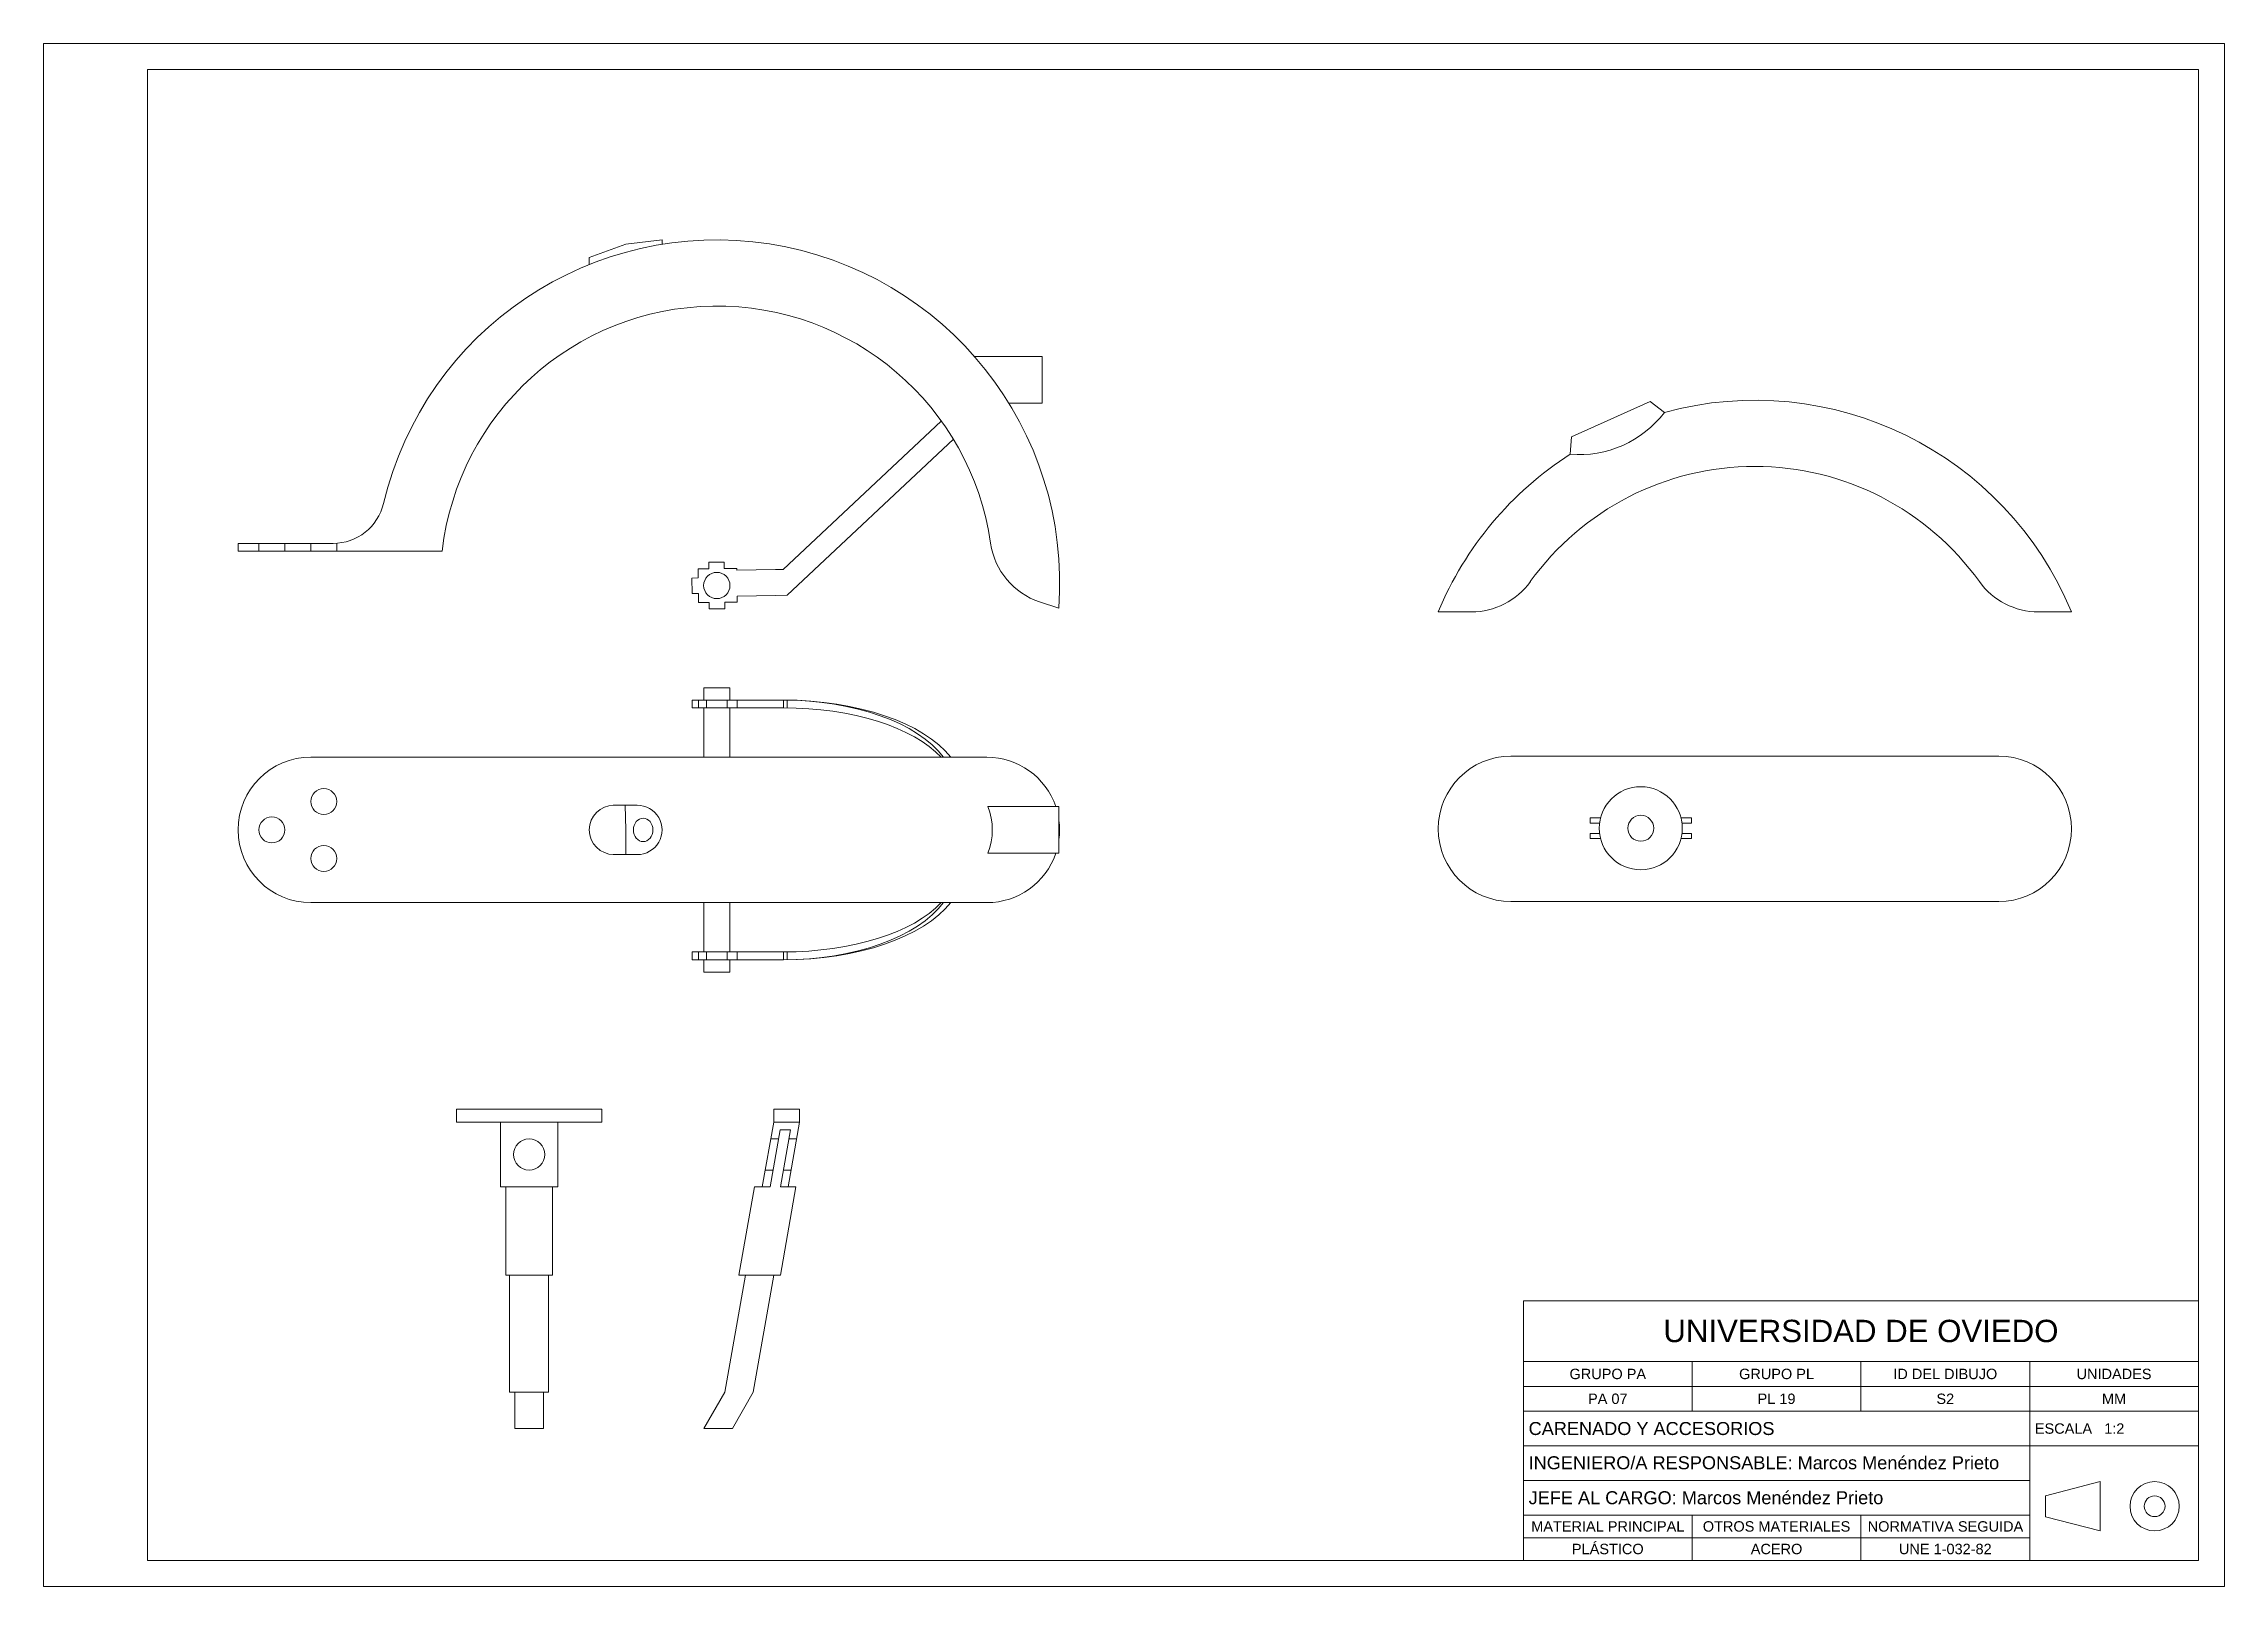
# Paper-space layout 'Presentación1' of a CAD drawing. Header units: millimetres. Extents: x 0 to 420, y 0 to 297.
# The model-space entities are those that its viewports show. They can reach past a viewport. Long polylines and large blocks are cut down to what shows.
import ezdxf

# ---------------------------------------------------------------- set-up
doc = ezdxf.new("R2010")
doc.units = ezdxf.units.MM
doc.linetypes.add('TRAZOS', pattern=[19.05, 12.7, -6.35])
doc.layers.add('01_Contornos', color=7, linetype='Continuous', lineweight=20)
doc.layers.add('04_Cotas', color=3, linetype='Continuous', lineweight=18)
doc.layers.get('04_Cotas').off()
doc.styles.get("Standard").update_dxf_attribs({"font": 'arial.ttf'})

# ---------------------------------------------------------------- blocks, each defined once
blk = doc.blocks.new('UNE A3H')
for p, q in [((0, 297), (420, 297)), ((0, 0), (0, 297)), ((420, 297), (420, 0)), ((20, 292), (20, 5)), ((415, 292), (20, 292)), ((415, 5), (415, 292)), ((285, 55), (415, 55)), ((285, 43.27), (285, 55)), ((415, 43.27), (285, 43.27)), ((285, 43.27), (285, 5)), ((317.5, 43.27), (317.5, 33.7)), ((350, 43.27), (350, 33.7)), ((382.5, 43.27), (382.5, 33.7)), ((285, 38.49), (415, 38.49)), ((415, 33.7), (285, 33.7)), ((382.5, 33.7), (382.5, 25)), ((285, 27.04), (382.5, 27.04)), ((382.5, 27.04), (415, 27.04)), ((382.5, 25), (382.5, 5)), ((285, 20.37), (382.5, 20.37)), ((385.55, 17.42), (396.06, 20.16)), ((385.55, 13.41), (385.55, 17.42)), ((396.06, 10.67), (396.06, 20.16)), ((285, 13.7), (382.5, 13.7)), ((317.5, 5), (317.5, 13.7)), ((350, 13.7), (350, 5)), ((385.55, 13.41), (396.06, 10.67)), ((285, 9.35), (382.5, 9.35)), ((20, 5), (415, 5)), ((420, 0), (0, 0))]:
    blk.add_line(p, q)
for radius in [4.74, 2]:
    blk.add_circle((406.57, 15.42), radius)
for s, insert, char_height, width, attachment_point in [('GRUPO PA', (301.25, 40.88), 2, 32.5, 5), ('GRUPO PL ', (333.75, 40.88), 2, 32.5, 5), ('ID DEL DIBUJO', (366.25, 40.88), 2, 32.5, 5), ('UNIDADES', (398.75, 40.88), 2, 32.5, 5), ('PA 07', (301.25, 36.1), 2, 32.5, 5), ('PL 19', (333.75, 36.1), 2, 32.5, 5), ('S2', (366.25, 36.1), 2, 32.5, 5), ('MM', (398.75, 36.1), 2, 32.5, 5), ('CARENADO Y ACCESORIOS', (286, 30.37), 2.5, 97.1143, 4), ('INGENIERO/A RESPONSABLE: Marcos Menéndez Prieto', (286, 23.78), 2.5, 97.2779, 4), ('JEFE AL CARGO: Marcos Menéndez Prieto', (286, 17.05), 2.5, 97.2059, 4), ('MATERIAL PRINCIPAL', (301.25, 11.53), 2, 32.5, 5), ('PLÁSTICO', (301.25, 7.18), 2, 32.5, 5), ('OTROS MATERIALES', (333.75, 11.53), 2, 32.5, 5), ('NORMATIVA SEGUIDA', (366.28, 11.53), 2, 32.44, 5), ('ACERO', (333.75, 7.18), 2, 32.5, 5), ('UNE 1-032-82', (366.25, 7.18), 2, 32.5, 5)]:
    blk.add_mtext(s, dxfattribs=dict(insert=insert, char_height=char_height, width=width, attachment_point=attachment_point))
at = {"layer": '01_Contornos'}
for s, insert, char_height, width, attachment_point in [('UNIVERSIDAD DE OVIEDO', (350, 49.14), 4.3, 130, 5), ('ESCALA   1:2', (383.5, 30.37), 2, 32.5, 4)]:
    blk.add_mtext(s, dxfattribs=dict(at, insert=insert, char_height=char_height, width=width, attachment_point=attachment_point))

msp = doc.modelspace()

# ---------------------------------------------------------------- linework, layer by layer
at = {"layer": '01_Contornos', "color": 7}
for p, q in [((616.1, 559.22), (602.1, 554.12)), ((630.1, 560.87), (616.1, 559.22)), ((630.1, 559.17), (630.1, 560.87)), ((602.1, 554.12), (602.1, 551.38)), ((750.41, 516), (776.51, 516)), ((776.51, 516), (776.51, 498)), ((776.51, 498), (763.7, 498)), ((466.82, 441.03), (466.82, 444.03)), ((466.82, 444.03), (503.37, 444.03)), ((466.82, 441.03), (545.43, 441.03)), ((646.25, 388.4), (646.25, 383.7)), ((656.25, 388.4), (656.25, 383.7)), ((641.66, 383.7), (641.66, 380.7)), ((676.9, 383.7), (641.66, 383.7)), ((676.9, 380.7), (641.66, 380.7)), ((644.16, 383.7), (644.16, 380.7)), ((646.25, 380.7), (646.25, 361.7)), ((647.25, 383.7), (647.25, 380.7)), ((655.25, 383.7), (655.25, 380.7)), ((656.25, 380.7), (656.25, 361.7)), ((659.03, 383.7), (659.03, 380.7)), ((676.9, 383.7), (676.9, 380.7)), ((678.27, 383.69), (678.27, 380.69)), ((755.25, 361.7), (494.82, 361.7)), ((620.53, 343.2), (611.32, 343.2)), ((616.1, 333.7), (615.93, 343.2)), ((783.01, 342.7), (755.64, 342.7)), ((783.01, 324.7), (783.01, 342.7)), ((616.1, 333.7), (616.1, 324.2)), ((620.53, 324.2), (611.32, 324.2)), ((755.64, 324.7), (783.01, 324.7)), ((755.25, 305.7), (494.82, 305.7)), ((646.25, 305.7), (646.25, 296.7)), ((656.25, 305.7), (656.25, 296.7)), ((646.25, 296.7), (646.25, 286.7)), ((656.25, 296.7), (656.25, 286.7)), ((676.9, 286.7), (641.66, 286.7)), ((641.66, 283.7), (641.66, 286.7)), ((644.16, 283.7), (644.16, 286.7)), ((647.25, 283.7), (647.25, 286.7)), ((655.25, 283.7), (655.25, 286.7)), ((659.03, 283.7), (659.03, 286.7)), ((676.9, 283.7), (676.9, 286.7)), ((678.27, 283.7), (678.27, 286.7)), ((676.9, 283.7), (641.66, 283.7)), ((646.25, 283.7), (646.25, 278.99)), ((656.25, 283.7), (656.25, 278.99))]:
    msp.add_line(p, q, dxfattribs=at)
at = {"layer": '01_Contornos'}
for p, q in [((1010.68, 498.59), (980.4, 485.09)), ((1010.68, 498.59), (1016.28, 494.47)), ((676.75, 434.01), (737.68, 491.13)), ((742.34, 484.09), (678.27, 424.03)), ((979.95, 478.34), (980.4, 485.09)), ((654.07, 436.84), (648.07, 436.75)), ((654.07, 436.84), (654.1, 434.34)), ((644.06, 430.7), (641.56, 430.67)), ((641.65, 424.67), (641.56, 430.67)), ((648.1, 434.25), (644.01, 434.19)), ((644.06, 430.7), (644.01, 434.19)), ((648.07, 436.75), (648.1, 434.25)), ((654.1, 434.34), (658.88, 434.4)), ((658.89, 433.76), (658.88, 434.4)), ((673.75, 433.97), (658.89, 433.76)), ((673.75, 433.97), (675.75, 434)), ((675.75, 434), (676.75, 434.01)), ((644.14, 424.7), (641.65, 424.67)), ((644.19, 421.2), (644.14, 424.7)), ((648.29, 421.26), (644.19, 421.2)), ((648.29, 421.26), (648.32, 418.76)), ((659.06, 421.42), (654.29, 421.35)), ((654.32, 418.85), (654.29, 421.35)), ((673.9, 423.97), (659.03, 423.76)), ((659.03, 423.76), (659.06, 421.42)), ((673.9, 423.97), (678.27, 424.03)), ((654.32, 418.85), (648.32, 418.76)), ((929.1, 417.64), (941.29, 417.64)), ((941.83, 417.64), (929.1, 417.64)), ((1160.28, 417.64), (1173, 417.64)), ((1173, 417.64), (1160.81, 417.64)), ((656.25, 388.4), (646.25, 388.4)), ((1145, 362.1), (957.1, 362.1)), ((991.61, 338.33), (987.61, 338.33)), ((987.61, 338.33), (987.61, 336.33)), ((991.22, 336.33), (987.61, 336.33)), ((1022.59, 338.33), (1026.59, 338.33)), ((1026.59, 336.33), (1022.97, 336.33)), ((1026.59, 338.33), (1026.59, 336.33)), ((991.22, 332.33), (987.61, 332.33)), ((987.61, 332.33), (987.61, 330.33)), ((991.61, 330.33), (987.61, 330.33)), ((1022.59, 330.33), (1026.59, 330.33)), ((1022.97, 332.33), (1026.59, 332.33)), ((1026.59, 332.33), (1026.59, 330.33)), ((1145, 306.1), (957.1, 306.1)), ((656.25, 278.99), (646.25, 278.99)), ((550.91, 226.23), (606.91, 226.23)), ((550.91, 221.23), (550.91, 226.23)), ((606.91, 221.23), (550.91, 221.23)), ((567.91, 196.23), (567.91, 221.23)), ((589.91, 221.23), (589.91, 196.23)), ((606.91, 226.23), (606.91, 221.23)), ((673.11, 221.23), (668.7, 196.23)), ((683.11, 226.23), (673.11, 226.23)), ((673.11, 226.23), (673.11, 221.23)), ((673.11, 221.23), (683.11, 221.23)), ((683.11, 221.23), (678.7, 196.23)), ((683.11, 226.23), (683.11, 221.23)), ((671.7, 196.23), (675.58, 218.23)), ((671.7, 196.23), (675.58, 218.23)), ((671.97, 214.73), (674.97, 214.73)), ((679.58, 218.23), (675.58, 218.23)), ((679.58, 218.23), (675.58, 218.23)), ((675.7, 196.23), (679.58, 218.23)), ((675.7, 196.23), (679.58, 218.23)), ((678.97, 214.73), (681.97, 214.73)), ((669.85, 202.73), (672.85, 202.73)), ((676.85, 202.73), (679.85, 202.73)), ((589.91, 196.23), (567.91, 196.23)), ((569.91, 196.23), (569.91, 162.23)), ((587.91, 196.23), (587.91, 162.23)), ((665.7, 196.23), (659.71, 162.23)), ((665.7, 196.23), (659.71, 162.23)), ((671.7, 196.23), (665.7, 196.23)), ((671.7, 196.23), (665.7, 196.23)), ((668.2, 196.23), (671.7, 196.23)), ((675.7, 196.23), (681.7, 196.23)), ((679.2, 196.23), (675.7, 196.23)), ((675.7, 196.23), (681.7, 196.23)), ((681.7, 196.23), (675.71, 162.23)), ((681.7, 196.23), (675.71, 162.23)), ((569.91, 162.23), (587.91, 162.23)), ((586.41, 162.23), (571.41, 162.23)), ((571.41, 117.23), (571.41, 162.23)), ((586.41, 162.23), (586.41, 117.23)), ((662.21, 162.23), (654.27, 117.23)), ((662.21, 162.23), (654.27, 117.23)), ((675.71, 162.23), (659.71, 162.23)), ((675.71, 162.23), (659.71, 162.23)), ((673.21, 162.23), (665.27, 117.23)), ((673.21, 162.23), (665.27, 117.23)), ((586.41, 117.23), (571.41, 117.23)), ((573.41, 103.23), (573.41, 117.23)), ((584.41, 117.23), (584.41, 103.23)), ((654.27, 117.23), (646.19, 103.23)), ((654.27, 117.23), (646.19, 103.23)), ((665.27, 117.23), (657.19, 103.23)), ((665.27, 117.23), (657.19, 103.23)), ((584.41, 103.23), (573.41, 103.23)), ((657.19, 103.23), (646.19, 103.23)), ((657.19, 103.23), (646.19, 103.23))]:
    msp.add_line(p, q, dxfattribs=at)
at = {"layer": '01_Contornos', "color": 7, "linetype": 'TRAZOS', "ltscale": 0.2}
for p, q in [((474.82, 441.03), (474.82, 444.03)), ((484.82, 441.03), (484.82, 444.03)), ((494.82, 441.03), (494.82, 444.03)), ((504.82, 441.03), (504.81, 444.08))]:
    msp.add_line(p, q, dxfattribs=at)
at = {"layer": '01_Contornos', "color": 0}
msp.add_line((775.54, 421.48), (782.89, 419.03), dxfattribs=at)
at = {"layer": '01_Contornos'}
for centre, radius in [((651.2, 427.8), 5.06), ((1007.1, 334.33), 16), ((1007.1, 334.33), 5), ((578.91, 208.73), 6)]:
    msp.add_circle(centre, radius, dxfattribs=at)
at = {"layer": '01_Contornos', "color": 7}
for centre in [(499.82, 344.62), (479.82, 333.7), (499.82, 322.7)]:
    msp.add_circle(centre, 5, dxfattribs=at)
for centre, radius, start, end in [((651.25, 428.87), 132, 355.72493, 166.62633), ((651.25, 428.87), 106.52, 8.19317, 173.4459), ((503.37, 464.03), 20, 270, 346.62633), ((494.82, 333.7), 28, 90, 270), ((755.25, 333.7), 28, 18.74934, 90), ((611.6, 333.7), 9.5, 90.14892, 269.85108), ((620.6, 333.7), 9.5, 269.61546, 90.38454), ((732.32, 333.7), 25, 338.8998, 21.1002), ((755.25, 333.7), 28, 352.47829, 7.52171), ((755.25, 333.7), 28, 270, 341.25066)]:
    msp.add_arc(centre, radius, start, end, dxfattribs=at)
at = {"layer": '01_Contornos'}
for centre, radius, start, end in [((1051.05, 367.13), 132, 22.5, 105.27449), ((983.37, 519.62), 41.42, 265.26386, 322.60138), ((1051.05, 367.13), 132, 122.59075, 157.5), ((1051.05, 367.13), 106.52, 90, 144.29027), ((1051.05, 367.13), 106.52, 35.70973, 90), ((941.83, 445.64), 28, 270, 324.29027), ((1160.28, 445.64), 28, 215.70973, 270), ((957.1, 334.1), 28, 90, 270), ((1145, 334.1), 28, 270, 90)]:
    msp.add_arc(centre, radius, start, end, dxfattribs=at)
at = {"layer": '01_Contornos', "color": 0}
msp.add_arc((784.4, 448.04), 28, 188.19317, 251.57309, dxfattribs=at)
at = {"layer": '01_Contornos', "color": 7}
for major_axis, ratio, start_param, end_param in [((-69.42, 0), 0.504199, 3.52214, 4.712389), ((66.42, 0), 0.526973, 6.663732, 7.853982), ((-66.42, 0), 0.481804, 3.559939, 4.712389)]:
    msp.add_ellipse((676.9, 348.7), major_axis=major_axis, ratio=ratio, start_param=start_param, end_param=end_param, dxfattribs=at)
msp.add_ellipse((622.84, 333.7), major_axis=(0, 4.5), ratio=0.831442, dxfattribs=at)
at = {"layer": '01_Contornos', "color": 7, "extrusion": (0, 0, -1)}
for major_axis, ratio, start_param, end_param in [((-69.42, 0), 0.504199, 3.52214, 4.712389), ((-66.42, 0), 0.481804, 3.559939, 4.712389), ((66.42, 0), 0.526973, 6.663732, 7.853982)]:
    msp.add_ellipse((676.9, 318.7), major_axis=major_axis, ratio=ratio, start_param=start_param, end_param=end_param, dxfattribs=at)

psp = doc.layouts.new('Presentación1')

# ---------------------------------------------------------------- block references
at = {"layer": '01_Contornos'}
psp.add_blockref('UNE A3H', (0, 0), dxfattribs=at)

# ---------------------------------------------------------------- viewports
at = {"layer": '04_Cotas'}
psp.add_viewport(center=(217.5, 148.5), size=(395, 287), view_center_point=(826.9, 339.44), view_height=574, dxfattribs=at)

doc.saveas('drawing.dxf')
